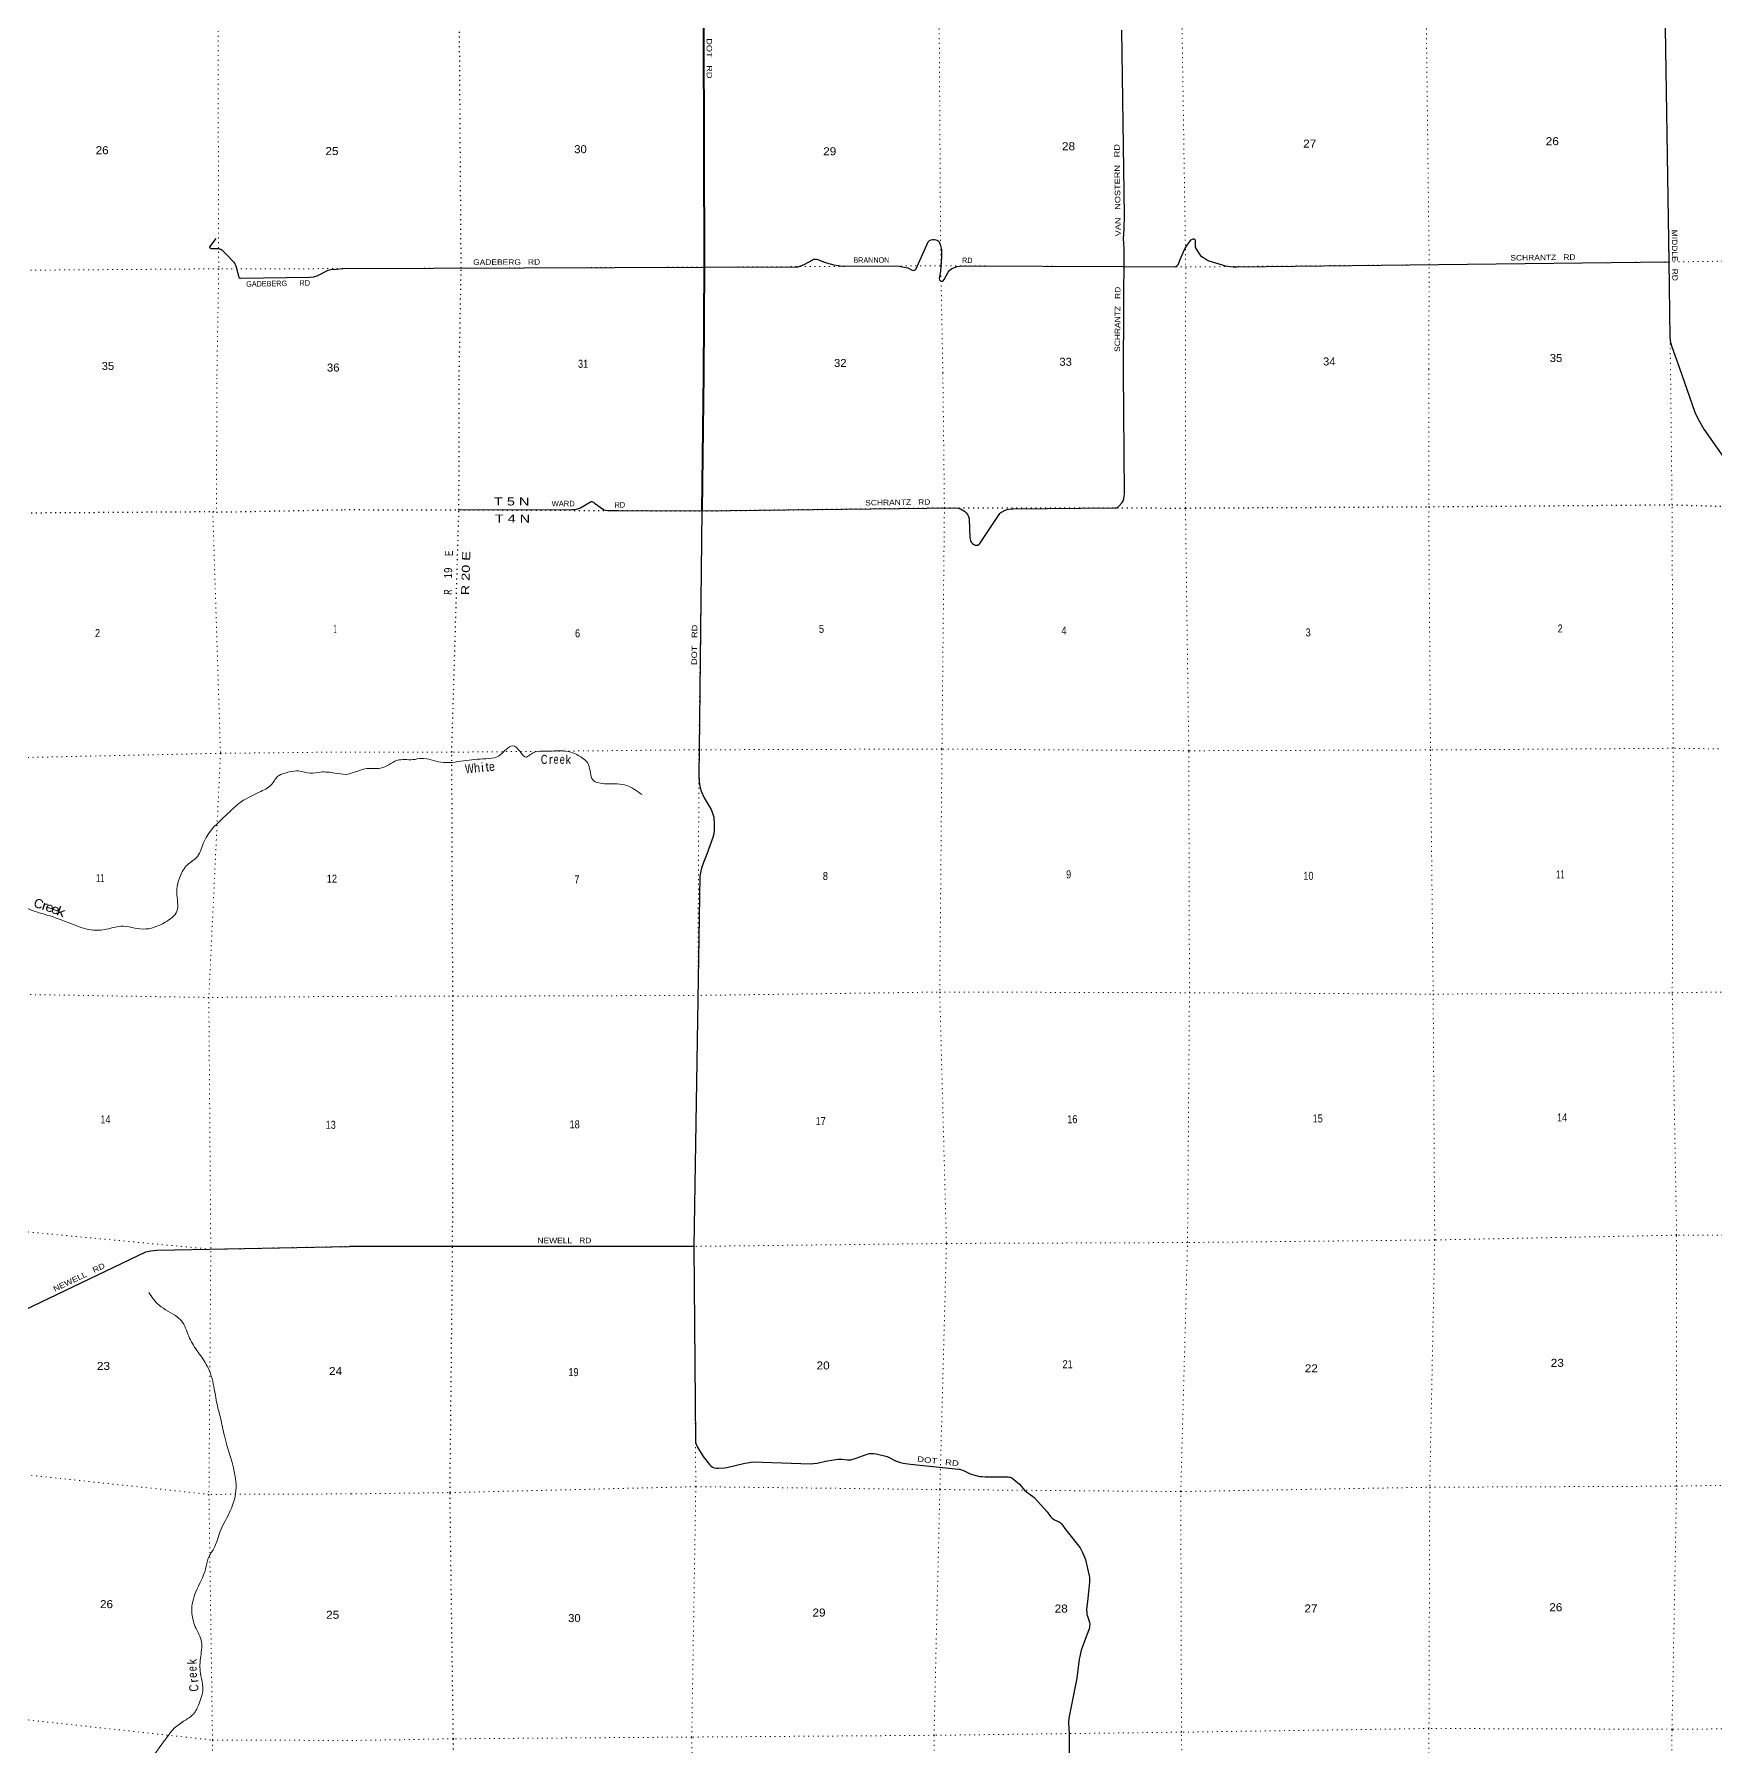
# Model space of a CAD drawing. Header units: feet. Extents: x -199 to 255675, y -686157 to -547785.
# Drawn here: x 152722 to 189498, y -624256 to -586810 of the extents above; entities that cross this region are included whole.
import ezdxf
from ezdxf.enums import TextEntityAlignment as Align

# ---------------------------------------------------------------- set-up
doc = ezdxf.new("R2010")
doc.units = ezdxf.units.FT
doc.header["$LTSCALE"] = 70
doc.linetypes.add('DOTTED', pattern=[1.5, 0.3, -1.2])
for name, color, linetype, lineweight in [('26', 7, 'Continuous', 40), ('29', 7, 'Continuous', 25), ('39', 7, 'Continuous', 13), ('6', 7, 'DOTTED', 25), ('7', 7, 'DOTTED', 13)]:
    doc.layers.add(name, color=color, linetype=linetype, lineweight=lineweight)
for name, color, linetype in [('27', 7, 'Continuous'), ('30', 7, 'Continuous'), ('41', 7, 'Continuous')]:
    doc.layers.add(name, color=color, linetype=linetype)

msp = doc.modelspace()

# ---------------------------------------------------------------- linework, layer by layer
at = {"layer": '26'}
msp.add_line((167360.05, -594252.71), (167324.71, -597234.35), dxfattribs=at)
msp.add_lwpolyline([(167344.31, -581570.13), (167371.41, -591870.56), (167360.05, -594252.72)], dxfattribs=at)
at = {"layer": '29'}
for p, q in [((167324.78, -597228.22), (167262.84, -602454.48)), ((167262.84, -602454.59), (167256.62, -602979.49)), ((167149.76, -613314.67), (159615.42, -613316.72))]:
    msp.add_line(p, q, dxfattribs=at)
for points in [[(176543.71, -594177.02), (176562.42, -591490.98), (176543.69, -591282.9), (176560.95, -591066.67), (176567.94, -590774.43), (176511.85, -586719.69)], [(188393.52, -586674.04), (188471.36, -591768.63), (188493.19, -593445.77), (188509.57, -593550.09), (188539.92, -593645.72), (188700.84, -594088.87)], [(156692.63, -591272.59), (156558.13, -591460.25), (156557.85, -591471.39), (156569.37, -591482.26), (156589.04, -591491.75), (156616.03, -591498.37), (156757.2, -591495.82), (156774.03, -591498.73), (156799.92, -591509.4), (156827.04, -591525.68), (156921.71, -591615.05), (157087.42, -591797.08), (157111.83, -591829.64), (157131.01, -591875.47), (157195.91, -592120.04), (157206.09, -592133.6), (157218.3, -592141.62), (157236.6, -592144.46), (158742.34, -592121.1), (158831.41, -592114.59), (158912.42, -592089.5), (159151.45, -591970.75), (159210.77, -591956.2), (159330.8, -591946.48), (159468.35, -591934.94)], [(159468.35, -591934.94), (169375.81, -591896.58), (169429.12, -591895.2), (169467.09, -591884.35), (169557.78, -591845.8), (169749.17, -591740.5), (169768.16, -591729.65), (169801.58, -591726.72), (169830.54, -591726.93), (169860.38, -591735.08), (169985.94, -591786.01), (170052.95, -591808.36), (170207.72, -591854.49), (170305.23, -591870.01), (170389.44, -591878.88), (171528.47, -591876.66), (171639.27, -591878.88), (171827.94, -591920.6), (171906.85, -591963.05), (171942.11, -591973.91), (171972.24, -591972.05), (171988.22, -591960.34), (172007.2, -591938.63), (172061.81, -591825.57), (172270.35, -591352.38), (172302.85, -591322.54), (172335.4, -591306.26), (172376.08, -591295.4), (172412.27, -591295.76), (172468.3, -591311.69), (172492.71, -591327.97), (172511.7, -591346.97), (172544.84, -591429.31), (172563.23, -591517.95), (172567.74, -591683.41), (172542.78, -591989.73), (172517.12, -592150.32), (172517.8, -592177.47), (172525.46, -592187.95), (172539.5, -592201.89), (172552.39, -592207.32), (172576.12, -592208.68), (172586.97, -592205.96), (172599.56, -592199.65), (172620.87, -592176.11), (172713.01, -592015.06), (172742.93, -591973.92), (172756.49, -591960.35), (172782.26, -591942.7), (172812.78, -591924.58), (172905.67, -591889.78), (172957.2, -591878.92), (173010.77, -591873.74), (176547.79, -591889.33), (177652.73, -591894.83), (177686.86, -591889.78), (177705.17, -591880.28), (177734.66, -591854.46), (177745.18, -591840.93), (177774.34, -591752.23), (177885.56, -591499.59), (177949.27, -591399.26), (177996.07, -591340.19), (178027.94, -591307.62), (178039.14, -591298.12), (178054.39, -591288.63), (178070.96, -591282.68), (178082.87, -591281.84), (178097.78, -591287.27), (178106.27, -591295.4), (178111.07, -591304.53), (178115.08, -591457.57), (178121.69, -591478.61), (178197.81, -591610.91), (178230.36, -591646.29), (178276.47, -591682.84), (178337.5, -591722.19), (178379.54, -591746.62), (178414.91, -591761.62), (178704.35, -591855.18), (178769.59, -591870.26), (178943.04, -591893.17), (179027.9, -591897.22), (188471.58, -591788.6)], [(167324.78, -597228.22), (172857.37, -597162.12), (172925.72, -597172.32), (172980.52, -597189.87), (173064.62, -597236.57), (173105.46, -597273.21), (173133.96, -597310.5), (173155.88, -597356.56), (173167.69, -597404.24), (173187.18, -597819.47), (173200.26, -597877.47), (173216.15, -597914.76), (173241.91, -597945.47), (173274.1, -597967.21), (173298.9, -597978.37), (173314.79, -597981.66), (173331.78, -597982.75), (173346.58, -597982.75), (173362.47, -597978.37), (173386.62, -597960.21), (173400.28, -597945.47), (173518.62, -597772.42), (173838.55, -597292), (173865.51, -597269.93), (173894.01, -597250.19), (173959.77, -597217.29), (174001.41, -597204.13), (174036.48, -597197.55), (174129.62, -597189.11), (176358.86, -597166.85), (176385.16, -597162.46), (176405.99, -597155.88), (176431.19, -597140.53), (176449.83, -597125.17), (176512.68, -597049.84), (176536.41, -597013.32), (176552.6, -596971.23), (176562.71, -596916.81), (176566.31, -596862.74), (176543.71, -594177.02)], [(188700.84, -594088.87), (189042.63, -595071.78), (189110.56, -595225.76), (189238.83, -595443.33), (191417.95, -598548.89)], [(162011.05, -597208.95), (164480.98, -597201.37), (164535.42, -597198.66), (164581.45, -597193.18), (164628.57, -597183.31), (164667.77, -597167.62), (164885.59, -597036.35), (164906.46, -597029.07), (164914.63, -597028.68), (164931.62, -597031.96), (164951.35, -597040.74), (164978.92, -597062.55), (165171.29, -597203.53), (165205.59, -597216.33), (165295.66, -597223.83), (165382.06, -597226.05), (165486.18, -597226.05), (167324.78, -597228.22)], [(167256.62, -602979.49), (167265.23, -603167.63), (167283.2, -603285.2), (167310.85, -603362.65), (167377.73, -603508.53), (167524.63, -603765.21), (167556.89, -603838.43), (167583.13, -603929.72), (167595.48, -604082.27), (167595.59, -604211.87), (167584.53, -604292.09), (167564.03, -604371.42), (167429.09, -604735.47)], [(167429.09, -604735.47), (167360.73, -604919.89), (167316.89, -605042.44), (167298.4, -605112.27), (167281.18, -605217.17), (167149.76, -613314.67)], [(150579.4, -615625.39), (155164.18, -613434.77), (155273.1, -613410.58), (155403.81, -613396.95), (159615.42, -613316.72)], [(167149.76, -613314.67), (167183.62, -617569.96), (167186.45, -617594.71), (167200.27, -617636.2), (167230.02, -617702.37), (167354.77, -617910.91), (167487.47, -618087.32), (167518.19, -618114.76), (167558.96, -618140.34), (167593.52, -618154.17), (167641.9, -618163.85), (167689.59, -618164.55), (167822.42, -618156.92), (167871.35, -618148.64), (168264.41, -618058.56)], [(168264.41, -618058.56), (168322.66, -618045.6), (168393.52, -618035.34), (168449.83, -618029), (168648.11, -618030.83), (169702.72, -618070.91), (169762.28, -618064.27), (169842.45, -618053.21), (170025.36, -618012.05), (170207.36, -617978.52), (170293.9, -617965.35), (170326.93, -617964), (170381.53, -617967.46), (170508.7, -617978.52), (170578.5, -617979.21), (170606.15, -617975.06), (170696.82, -617948.5), (170941.21, -617857.67), (170989.72, -617844.36), (171034.65, -617840.9), (171076.81, -617842.97), (171133.66, -617851.27), (171168.03, -617856.81), (171344.96, -617901.06), (171374.36, -617911.02), (171403.02, -617921.81), (171559, -618003.01), (171605.52, -618020.7), (171666.34, -618038.68), (171729.93, -618053.9), (171777.65, -618060.8), (171890.26, -618073.33)], [(171890.26, -618073.33), (172935.94, -618183.22), (172963.59, -618188.75), (172982.81, -618194.94), (173028.55, -618210.88), (173191.66, -618286.95), (173241.42, -618306.31), (173291.18, -618318.76), (173368.59, -618338.12), (173410.06, -618343.66), (173452.91, -618349.19), (173522.44, -618354.48), (174021.71, -618356.8), (174052.12, -618359.56), (174071.77, -618363.44), (174101.88, -618378.93), (174228.39, -618477.56), (174267.07, -618513.78), (174383.13, -618645.89), (174420.5, -618679.75), (174555.82, -618776.04), (174590.52, -618807), (174879.34, -619120.71), (174949.22, -619222.62), (174968.57, -619246.13), (174985.89, -619261.03), (175014.19, -619282.09), (175039.07, -619297.3), (175135.83, -619336.03), (175162.51, -619353.03), (175177.99, -619368.53), (175189.73, -619380.29), (175285.15, -619511.39), (175596.74, -619906.27), (175622.39, -619951.51), (175638.98, -619991.62), (175697.03, -620125.78), (175710.86, -620160.36), (175719.66, -620195.11), (175791.72, -620516.5), (175798.63, -620548.31), (175800.71, -620616.77), (175800.02, -620654.81), (175757.66, -621080.38), (175739.21, -621250.93), (175740.15, -621325.34), (175744.74, -621367.11), (175754.42, -621398.92), (175790.35, -621491.59), (175802.77, -621542.03), (175805.4, -621564.72), (175805.56, -621582.87), (175803.49, -621613.99), (175801.41, -621628.51), (175799.35, -621644.42), (175791.05, -621680.38), (175767.15, -621756.91), (175716.26, -621887.37)], [(175716.26, -621887.37), (175631.57, -622104.49), (175618.45, -622145.98), (175603.24, -622208.22), (175588.04, -622282.9), (175577.96, -622341.49), (175524.73, -622757.16), (175347.52, -623632.82), (175340.38, -623727.18), (175354.94, -623970.07), (175357.4, -625106.35)]]:
    msp.add_lwpolyline(points, dxfattribs=at)
at = {"layer": '39'}
for points in [[(159543.45, -602997.05), (159719.24, -602949.02), (159951.34, -602874.01), (160298.52, -602855.96), (160480.45, -602783.54), (160654.1, -602689.1), (161003.29, -602671.03), (161193.75, -602644.73), (161616.34, -602728.31), (162111.95, -602696.5), (162597.39, -602652.75), (162845.91, -602609.71), (163042.91, -602446.67), (163184.6, -602366.67), (163346.64, -602495.44), (163488.5, -602614.4), (163588.18, -602548.94), (163788.31, -602488.37), (164001.13, -602485.93), (164396.75, -602491.44), (164648.88, -602595.06), (164843.64, -602777.71), (164937.69, -603114.26), (165241.81, -603199.2), (165679.98, -603238.38), (166009.41, -603433.56)], [(143205.84, -604218.72), (143520.74, -603977.92), (143979.44, -603767.36), (144760.05, -603600.49), (145453.77, -603639.24), (145690.83, -603623.32), (145989.34, -603761.61), (146314, -603903.73), (146624.04, -603971.61), (146923.56, -604244.52), (147201.72, -604618.05), (147459.74, -604716.49), (147733.64, -604790.68), (147921.51, -604915.79), (148294.24, -605035.42), (148550.17, -605123.82), (148883.13, -605300.03), (149093.67, -605232.07), (149290.16, -605168.24), (149499.95, -605269.06), (149820.75, -605431.29), (150334.98, -605389.08), (150851.32, -605360.91), (151284.14, -605451.94), (151530.14, -605556.49), (151896.56, -605638), (152151.36, -605575.72), (152299.02, -605701.14), (152557.88, -605912.08), (153005.26, -606069.3), (153525.24, -606258.1), (153966.44, -606393.27), (154304.01, -606380.57), (154613.06, -606315.85), (155101.93, -606376.31), (155585.21, -606227.84), (155842.67, -605984.72), (155839.6, -605574.86), (155897.57, -605264.99), (156046.3, -604996.6), (156289.96, -604789.74), (156436.22, -604459.08), (156934.31, -603872.5), (157197.83, -603633.34), (157644.16, -603382.7), (157904.25, -603221.93), (158051.59, -603035.92), (158306.15, -602941.5), (158504.95, -602917.83), (158760.61, -602970.07), (158983.52, -602944.21), (159293.2, -602963.88), (159543.45, -602997.05)], [(155225.84, -614323.76), (155453.04, -614601.25), (155844.87, -614855.35), (155966.39, -614978.97), (156119.71, -615321.34), (156304.89, -615625.28), (156506.2, -615935.12), (156650.22, -616378.03), (156719.46, -616767.27), (156796.09, -617068.05), (156881.43, -617459.17), (157123.57, -618389.54), (157133.57, -618650.66), (156980.61, -619160.19), (156780.65, -619565.61), (156648.66, -619922.28), (156529.62, -620130.17), (156469.11, -620369.74), (156255.77, -620867.69), (156168.55, -621298.34), (156245.41, -621631.27), (156380.58, -621965.74), (156357.1, -622319.55), (156366.01, -622703.24), (156412.08, -622950.01), (156326.36, -623312.34), (156205.46, -623540.33), (156017.58, -623680.44), (155785.72, -623853.05), (155566.7, -624130.03), (155206.78, -624647.21), (155092.33, -624931.41), (155055.62, -625128.6), (155010.74, -625307.77), (154947.04, -625657.88), (154737.05, -626067.4), (154594.26, -626323.69), (154494.7, -626449.04), (154478.39, -626686.26), (154519.94, -626866.76), (154721.35, -627457.89), (154925.77, -627647.16), (154989.61, -627851.6), (154970.13, -627934.13), (154948.61, -628012.66), (154991.92, -628158.99), (154992.54, -628241.36), (155055.82, -628371.46), (155055.11, -628544.26), (155096.22, -628666.5), (155114.96, -628752.75), (155222.58, -628898.57), (155360.53, -629068.27), (155434.22, -629246.51), (155554.7, -629498.72), (155602.75, -629741.46), (155661.98, -629867.58), (155795.97, -630045.34), (156032.91, -630549.8), (156161.21, -631041.05), (156448.29, -631263.82), (156541.47, -631359.53), (156606.37, -631437.38), (156761.7, -631512.51), (156815.19, -631676.85), (157021.85, -631896.23), (157249.3, -631940.66), (157490.18, -631898.58), (157635.22, -631941.64), (157736.29, -632017.2), (157892.7, -631969.76), (158027.98, -632051.07), (158349.84, -632086.72), (158563.32, -632143.31), (158823.77, -632299.99), (159205.53, -632550.15), (159394.93, -632880.18), (159528.56, -633009.73), (159631.36, -633049.1), (159732.05, -633074.43)]]:
    msp.add_spline(points, degree=3, dxfattribs=at)
at = {"layer": '6'}
for points in [[(162016.85, -594290.66), (162058.93, -591923.09), (162022.3, -586627.76), (162055.17, -581297.07), (162035.45, -575945.25), (161964.44, -570646.61), (161931.69, -565353.29), (161754.27, -560036.39), (161854.03, -554760.85), (161803.1, -549461.84), (161804.58, -548620.69)], [(162150.95, -639947.72), (161927.39, -634796.94), (161903.05, -629457.55), (161888.39, -624085.89), (161815.34, -618698.82), (161873.26, -613314.21), (161877.2, -607845.94), (161854.88, -602508.53), (162011.05, -597208.95), (162016.85, -594290.66)], [(127604.38, -597462.44), (130271.61, -597333.12), (135481.49, -597346.42), (135579.98, -597347.66), (140773.22, -597286.75), (140853.64, -597290.14), (146091.59, -597295.18), (151395.73, -597281.62), (156627.35, -597246.53), (156707.83, -597257.96), (159504.6, -597204.87)], [(159504.6, -597204.87), (162011.05, -597208.95), (167322.64, -597232.7), (172625.96, -597163.99), (177900.11, -597169.74), (183220.84, -597140.87), (188541.42, -597097.95), (191406.7, -597186.64)]]:
    msp.add_lwpolyline(points, dxfattribs=at)
at = {"layer": '7'}
msp.add_line((156716.59, -594327.09), (156707.83, -597257.96), dxfattribs=at)
for points in [[(167020.84, -548583.63), (167006.66, -549424.47), (167010.92, -554696.21), (167021.48, -559983.91), (167025.98, -565384.23), (167219.23, -570666.56), (167335.92, -575936.23), (167346.92, -581237.96), (167357.98, -586608.2), (167372.37, -591901.94), (167360.05, -594252.72)], [(172594.4, -594214.34), (172548.62, -591850.77), (172514.46, -586591.63), (172468.04, -581320.67), (172433.63, -576047.47), (172377.34, -570712.86), (172359.44, -565394.43), (172346.12, -560073.72), (172328.4, -554694.29), (172329.75, -549445.17), (172335.41, -548544.66)], [(177589.96, -548516.74), (177584.98, -549258.42), (177567.52, -554797.71), (177654.72, -560124.15), (177687.97, -565398.12), (177734.49, -570694.79), (177777.93, -576017.56), (177773.24, -581310.2), (177824.38, -586577.26), (177906.18, -591919.89), (177900.61, -594174.24)], [(183220.79, -594132.82), (183230.8, -591852.43), (183168.76, -586564.3), (183125.35, -581309.63), (183131.07, -575995.82), (183054.6, -570665.6), (183010.85, -565419.93), (183065.28, -560058.71), (182938.2, -554755.94), (182931.47, -549471.33), (182941.39, -548463.25)], [(188259.51, -548420.61), (188274.93, -549404.38), (188300.27, -554722.83), (188332.57, -560053.81), (188324.81, -565390.7), (188341.61, -570678.16), (188364.67, -575991.75), (188404.96, -581142.28), (188391.31, -586501.09), (188471.58, -591788.6), (188509.1, -594090.42)], [(156476.04, -548657.33), (156452.55, -549408.7), (156533.4, -554638.19), (156535.56, -560045.14), (156639.19, -565354.76), (156702.61, -570654.7), (156700.27, -576007.46), (156701.67, -581328.05), (156741.06, -586634.23), (156756.35, -591938.63), (156716.59, -594327.09)], [(159468.35, -591934.94), (156756.35, -591938.63), (151416.96, -591978.79), (146137.34, -591970.2), (140605.02, -591977.96), (135508.49, -592023.96), (130333.33, -592028.5), (127574.47, -592027.7)], [(159468.35, -591934.94), (162062.25, -591925.3), (167372.37, -591903.05), (172551.17, -591872.22), (177900.64, -591898.83), (183229.69, -591850.21), (188471.58, -591788.6), (191367.24, -591752.02)], [(167382.21, -639910.61), (167271.05, -634661.3), (167221.82, -629432.73), (167102.56, -624044.18), (167191.19, -618568.84), (167149.76, -613314.67), (167238.47, -607826.31), (167260.61, -602457.49), (167325.06, -597240.77), (167360.05, -594252.72)], [(172594.4, -594214.34), (172628.17, -597162.88), (172574.54, -602439.86), (172526.31, -607753.96), (172672.86, -613250.71), (172528.99, -618632.23), (172401.1, -624005.52), (172503.68, -629337.99), (172569.63, -634626.66), (172696.73, -639871.72)], [(178031.05, -639831.45), (177911.89, -634547.31), (177872.11, -629264.37), (177813.77, -623937.42), (177798.31, -618676.3), (177945.49, -613230.44), (177988.07, -607767.69), (177972.29, -602476.43), (177900.11, -597169.74), (177900.61, -594174.24)], [(183220.79, -594132.82), (183220.84, -597140.87), (183259.02, -602460.01), (183317.49, -607799.02), (183352.27, -613174.46), (183242.82, -618581.71), (183226.3, -623857.26), (183211.13, -629255.39), (183188.46, -634518.95), (183211.54, -639790.38)], [(188573.75, -639748.28), (188444.9, -634486.81), (188487.03, -629166.75), (188541.65, -623886.74), (188641.92, -618557.98), (188642.05, -613069.59), (188547.85, -607769.18), (188565.61, -602423.27), (188541.42, -597097.95), (188509.1, -594090.42)], [(156627.35, -597246.53), (156795.63, -602533.45), (156540.2, -607871.91), (156583.79, -613416.98), (156543.29, -618737.68), (156621.77, -624109.68), (156619.59, -629448.16), (156778.13, -634775.33), (156692.08, -639985.17)], [(127637.96, -602662.25), (130375.39, -602594.42), (135581.96, -602704.19), (140853.58, -602642.67), (146149.89, -602657.3), (151427.93, -602647.96), (156795.63, -602533.45), (159541.05, -602504.5)], [(191450.22, -602458.16), (188559.58, -602423.34), (183259.02, -602460.01), (177972.29, -602476.43), (172574.54, -602439.86), (167265.04, -602456.38), (161854.88, -602508.53), (159541.05, -602504.5)], [(159577.8, -607848.03), (161877.2, -607845.94), (167304.44, -607825.9), (172526.31, -607753.96), (177988.07, -607767.69), (183317.49, -607799.02), (188547.85, -607769.18), (191493.67, -607724.28)], [(159577.8, -607848.03), (156540.2, -607871.91), (151480.57, -607791.12), (146467.57, -607764.22), (141142.3, -607908.54), (135844.03, -607899.95), (130529.06, -607809.11), (127667.18, -607974.62)], [(127695.57, -613132.03), (130620.97, -613096.62), (136028.21, -613162.62), (141271.66, -613097.3), (146549.23, -613025.69), (151854.76, -612929.74), (156579.12, -613376.9), (159615.42, -613316.72)], [(191537.83, -613073.31), (188642.05, -613069.59), (183352.27, -613174.46), (177945.49, -613230.44), (172672.86, -613250.71), (167149.76, -613314.67), (161869.94, -613316.42), (159615.42, -613316.72)], [(159652.63, -618727.13), (156543.29, -618737.68), (151789.98, -618228.53), (146566.9, -618329.86), (141234.96, -618387.84), (135807.84, -618352.13), (130582.3, -618393.2), (127724.95, -618472.63)], [(159652.63, -618727.13), (161815.34, -618698.82), (167191.19, -618568.84), (172528.99, -618632.23), (177798.31, -618676.3), (183242.82, -618581.71), (188641.92, -618557.98), (191582.64, -618504.5)], [(127754.06, -623762.78), (130632.23, -623711.18), (135901.96, -623665.74), (141043.22, -623643.42), (141284.31, -623629.47), (146644.72, -623615.47), (151860.34, -623590.55), (156621.77, -624109.68), (159689.71, -624118.83)], [(191626.8, -623855.04), (188543.5, -623872.65), (183226.3, -623857.26), (177813.77, -623937.42), (172401.1, -624005.52), (167102.56, -624044.18), (161880.32, -624081.96), (159689.71, -624118.83)]]:
    msp.add_lwpolyline(points, dxfattribs=at)

# ---------------------------------------------------------------- texts
at = {"layer": '27', "width": 1.25}
msp.add_text('DOT   RD', height=120, rotation=270.151, dxfattribs=at).set_placement((167426.92, -586897.43))
at = {"layer": '30'}
for s, rotation, width, p in [('VAN   NOSTERN   RD', 90.793, 1.25, (176487.31, -591227.87)), ('MIDDLE   RD', 270.626, 1.15, (188536.54, -591086.08)), ('SCHRANTZ   RD', 0.659, 1.15, (185006.72, -591758.45)), ('GADEBERG   RD', 0.222, 1.15, (162321.32, -591853.89)), ('BRANNON', 0.087, 0.95, (170638.12, -591807.89)), ('RD', 359.747, 0.8, (173011.44, -591813.19)), ('GADEBERG', 0.889, 0.95, (157359.81, -592330.33)), ('RD', 0.889, 0.8, (158523.99, -592309.08)), ('SCHRANTZ   RD', 89.601, 1.15, (176468.88, -593756.25)), ('WARD', 0.176, 0.9, (164038.7, -597132.73)), ('RD', 0.748, 0.8, (165414.57, -597162.8)), ('SCHRANTZ   RD', 0.748, 1.15, (170896.51, -597114.36)), ('DOT   RD', 89.321, 1.25, (167214.79, -600602.65)), ('NEWELL   RD', 0.016, 1.15, (163727.67, -613245.6)), ('NEWELL   RD', 25.539, 1.2, (153173.26, -614308.46)), ('DOT   RD', 353.651, 1.3, (172027.45, -618021.1))]:
    msp.add_text(s, height=120, rotation=rotation, dxfattribs=dict(at, width=width)).set_placement(p)
at = {"layer": '41'}
for s, rotation, width, p in [('W', 5.001, 0.75, (162248.8, -602964.82)), ('h', 5.299, 0.9, (162415.11, -602949.42)), ('e', 6.312, 0.85, (162741.32, -602918.54)), ('C', 1.169, 0.75, (163876.68, -602766.62)), ('e', 359.813, 0.7, (164135.63, -602761.99)), ('e', 358.591, 0.75, (164268.48, -602764.26)), ('k', 359.788, 0.85, (164403.31, -602769.96)), ('C', 341.744, 1.05, (152787.7, -605914.3)), ('r', 342.054, 1.3, (152923.76, -605958.74)), ('e', 342.054, 1.15, (153031.19, -605993.36)), ('k', 340.04, 1.35, (153275.57, -606090.19)), ('e', 340.04, 1.2, (153157.12, -606039.52)), ('k', 90.58, 0.85, (156274.27, -622393.66)), ('e', 92.081, 0.75, (156273.81, -622546.2)), ('e', 93.072, 0.8, (156279.34, -622686.65)), ('C', 95.12, 0.8, (156312.1, -622962.62))]:
    msp.add_text(s, height=200, rotation=rotation, dxfattribs=dict(at, width=width)).set_placement(p, align=Align.CENTER)
for s, rotation, p in [('i', 5.299, (162533.33, -602939.89)), ('t', 5.299, (162637.05, -602928.88)), ('r', 359.813, (164019.5, -602765.99)), ('r', 96.838, (156308.16, -622799.06))]:
    msp.add_text(s, height=200, rotation=rotation, dxfattribs=at).set_placement(p, align=Align.CENTER)
at = {"layer": '6'}
for s, rotation, width, p in [('T 5 N', 359.744, 1.35, (162778.41, -597111.65)), ('T 4 N', 359.744, 1.35, (162794.46, -597486.76)), ('E', 88.312, 0.75, (161876.47, -598221.86)), ('R 20 E', 88.312, 1.35, (162232.24, -599079.55)), ('19', 88.312, 0.9, (161857.54, -598709.25)), ('R', 88.312, 0.7, (161856.21, -599068.35))]:
    msp.add_text(s, height=175, rotation=rotation, dxfattribs=dict(at, width=width)).set_placement(p)
at = {"layer": '7'}
for s, width, p in [('26', 1.1, (154063.89, -589433.57)), ('25', 1.1, (159090.4, -589451.34)), ('30', 1.05, (164532.52, -589410.99)), ('29', 1.1, (169977.4, -589455.94)), ('28', 1.1, (175199.09, -589346.56)), ('27', 1.1, (180475.39, -589288.27)), ('26', 1.1, (185779.98, -589235.65)), ('33', 1.05, (175142.89, -594059.32)), ('34', 1.05, (180909.11, -594052.18)), ('35', 1.05, (185868.63, -593977.19)), ('35', 1.05, (154196.46, -594150.7)), ('36', 1.05, (159124.67, -594185.14)), ('31', 0.85, (164615.73, -594103.26)), ('32', 1.05, (170214.53, -594085.05)), ('2', 0.85, (154051.79, -599991.47)), ('1', 0.4, (159269.37, -599897.48)), ('6', 0.85, (164549.52, -599997.09)), ('5', 0.85, (169885.17, -599900.28)), ('4', 0.85, (175187.65, -599936.15)), ('3', 0.85, (180529.23, -599977.39)), ('2', 0.85, (186040.65, -599890.75)), ('8', 0.85, (169969.89, -605303.18)), ('9', 0.85, (175290, -605267.09)), ('10', 0.85, (180479.09, -605299.55)), ('11', 0.65, (186005.8, -605268.99)), ('11', 0.65, (154071.87, -605349.87)), ('12', 0.85, (159122.4, -605361.5)), ('7', 0.85, (164536.26, -605376.46)), ('14', 0.85, (154167.73, -610627.3)), ('13', 0.85, (159096.97, -610743.26)), ('18', 0.85, (164431.43, -610734.2)), ('17', 0.85, (169812.12, -610662.8)), ('16', 0.85, (175315.08, -610621.05)), ('15', 0.85, (180682.57, -610604.86)), ('14', 0.85, (186027.37, -610583.23)), ('23', 1.1, (154092.92, -616016.69)), ('24', 1.1, (159169.42, -616127.92)), ('19', 0.85, (164406.05, -616151.83)), ('20', 1.1, (169832.03, -616006.17)), ('21', 0.85, (175211.25, -615978.86)), ('22', 1.1, (180510.3, -616068.65)), ('23', 1.1, (185889.4, -615948.68)), ('26', 1.1, (154159.52, -621225.07)), ('28', 1.1, (175039.88, -621321.55)), ('27', 1.1, (180502.51, -621319.37)), ('26', 1.1, (185856.8, -621292.5)), ('25', 1.1, (159106.32, -621458.41)), ('30', 1.05, (164398.91, -621530.04)), ('29', 1.1, (169742.7, -621408.5))]:
    msp.add_text(s, height=175, dxfattribs=dict(at, width=width)).set_placement(p)

doc.saveas('drawing.dxf')
